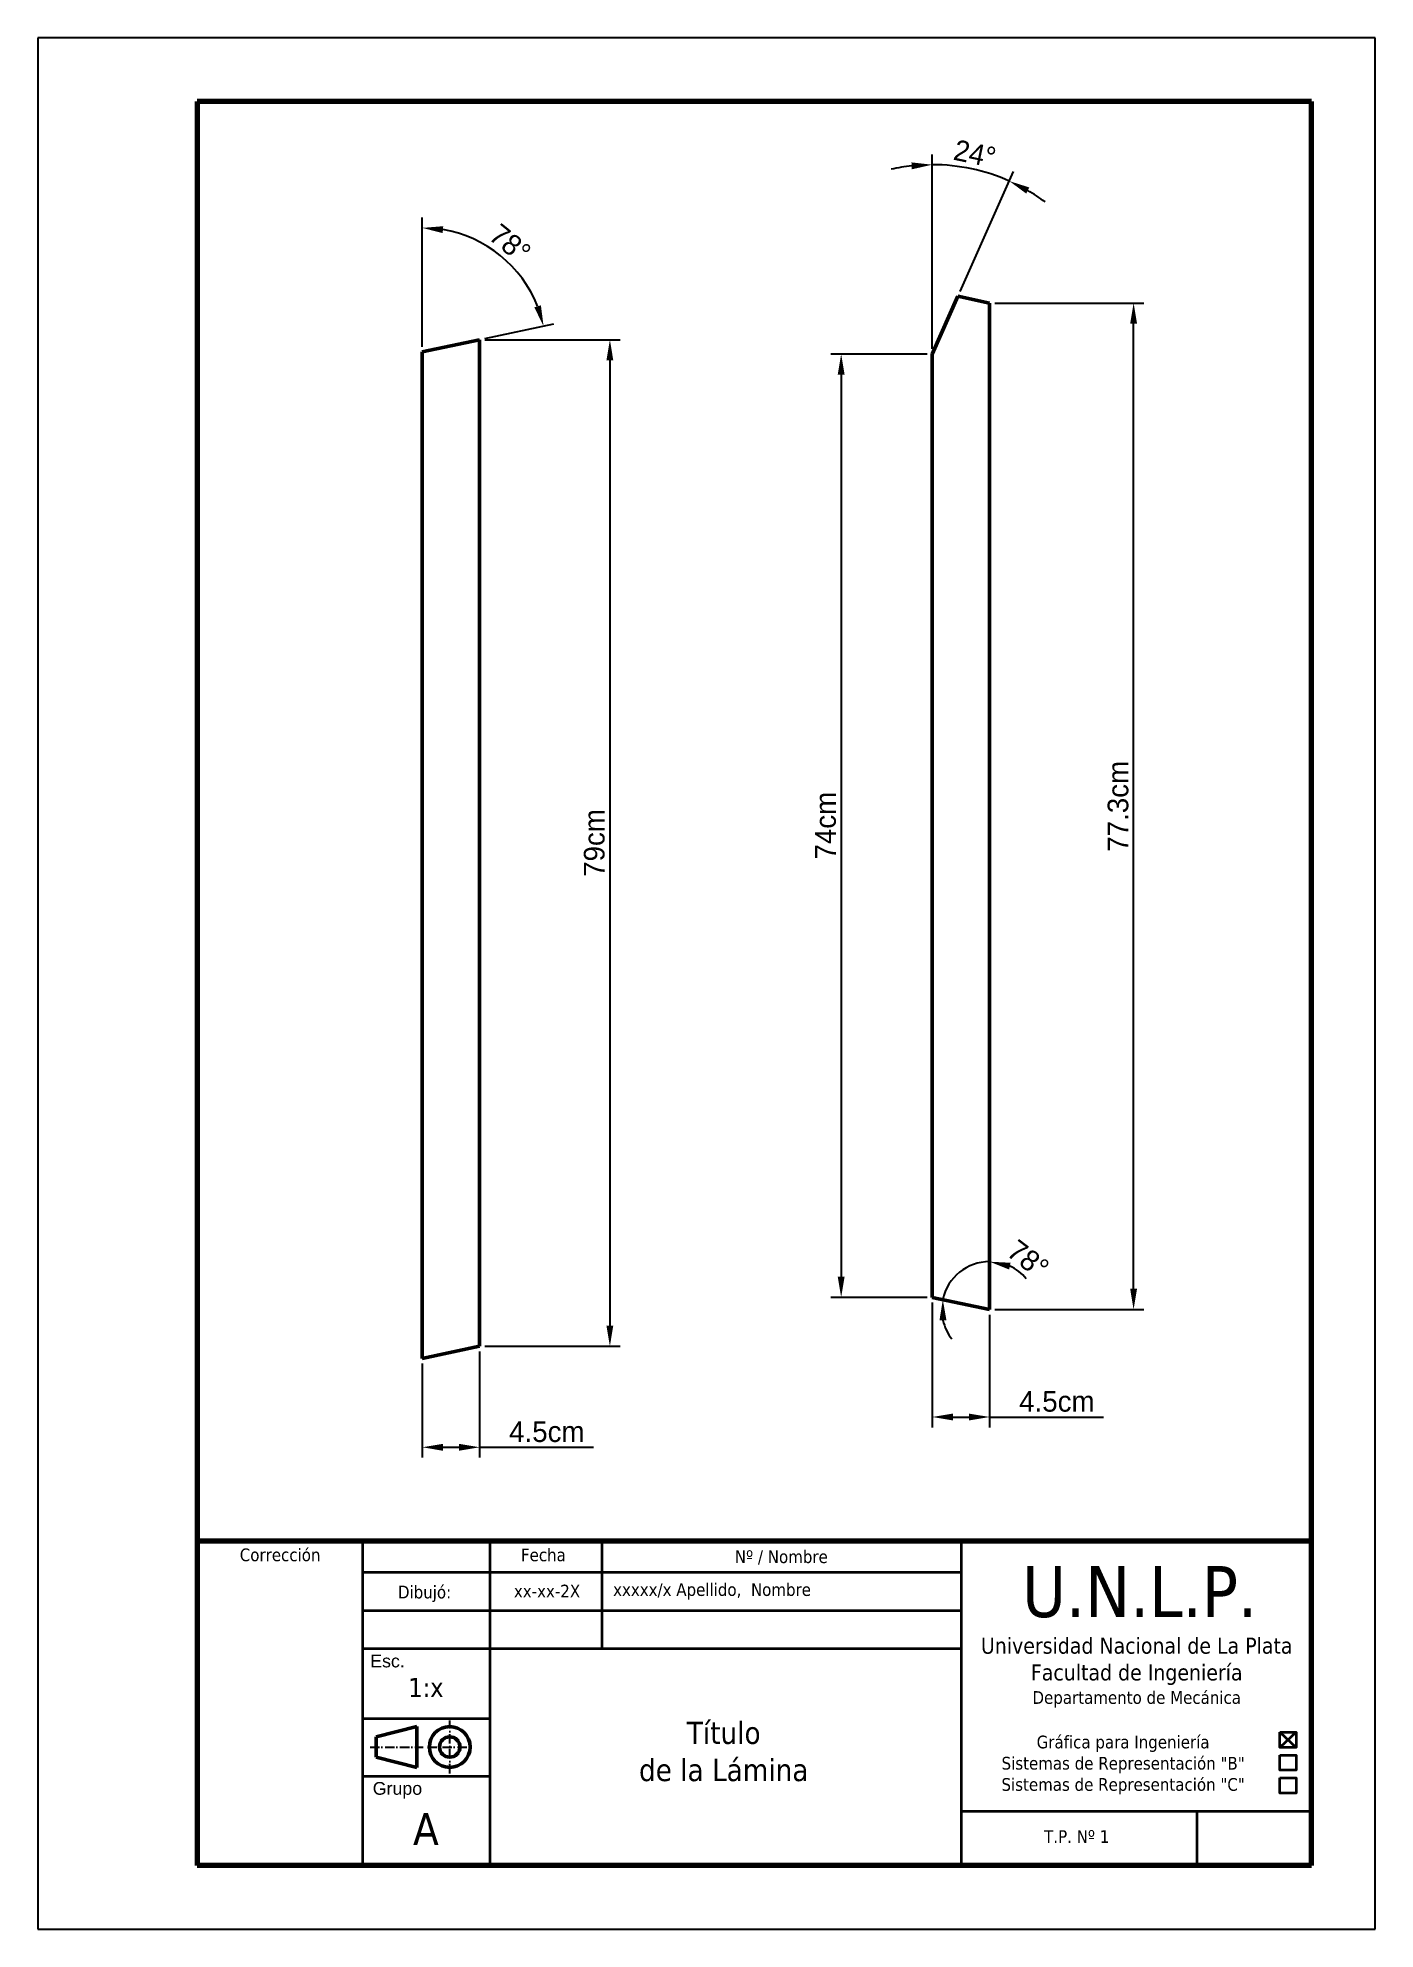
# Model space of a CAD drawing. Header units: millimetres. Extents: x 1287 to 1497, y 843 to 1140.
import ezdxf

# ---------------------------------------------------------------- set-up
doc = ezdxf.new("R2010")
doc.units = ezdxf.units.MM
doc.header["$LTSCALE"] = 0.5
doc.linetypes.add('ACAD_ISO10W100', pattern=[18, 12, -3, 0, -3])
for name, color, linetype, lineweight in [('Contornos Visibles', 7, 'Continuous', 50), ('Cotas', 3, 'Continuous', 25), ('Ejes', 4, 'ACAD_ISO10W100', 25), ('Rotulo LINEAS Borde', 5, 'Continuous', 70), ('Rotulo LINEAS internas', 1, 'Continuous', 35), ('TEXTO', 4, 'Continuous', 35)]:
    doc.layers.add(name, color=color, linetype=linetype, lineweight=lineweight)
doc.dimstyles.new('ISO-25', dxfattribs={"dimscale": 1.3, "dimtxt": 2.5, "dimasz": 2.5, "dimexe": 1.25, "dimexo": 0.625, "dimtad": 1, "dimtoh": 1, "dimdec": 0, "dimtxsty": 'Standard', "dimcen": 2.5, "dimadec": 0, "dimazin": 0, "dimtfac": 1, "dimtdec": 0, "dimtmove": 0, "dimatfit": 3, "dimfxl": 1, "dimarcsym": 0})

# ---------------------------------------------------------------- blocks, each defined once
blk = doc.blocks.new('*D1')
at = {"layer": 'Cotas', "color": 0, "lineweight": -2, "transparency": 16777216}
for p, q in [((1356.84, 1092.83), (1378.12, 1092.83)), ((1376.49, 1089.58), (1376.49, 938.02)), ((1356.84, 934.77), (1378.12, 934.77))]:
    blk.add_line(p, q, dxfattribs=at)
at = {"layer": 'Cotas', "color": 0, "transparency": 16777216}
for points in [[(1375.95, 1089.58), (1377.03, 1089.58), (1376.49, 1092.83)], [(1375.95, 938.02), (1377.03, 938.02), (1376.49, 934.77)]]:
    blk.add_solid(points, dxfattribs=at)
at = {"layer": 'Cotas', "color": 0, "transparency": 16777216, "insert": (1374.05, 1013.8), "char_height": 3.25, "attachment_point": 5, "rotation": 90}
blk.add_mtext('79cm', dxfattribs=at)
blk = doc.blocks.new('*D2')
at = {"layer": 'Cotas', "color": 0, "lineweight": -2, "transparency": 16777216}
for p, q in [((1356.03, 933.96), (1356.03, 917.28)), ((1347.03, 932.05), (1347.03, 917.28)), ((1350.28, 918.91), (1352.78, 918.91)), ((1356.03, 918.91), (1373.91, 918.91))]:
    blk.add_line(p, q, dxfattribs=at)
at = {"layer": 'Cotas', "color": 0, "transparency": 16777216}
for points in [[(1350.28, 919.45), (1350.28, 918.36), (1347.03, 918.91)], [(1352.78, 919.45), (1352.78, 918.36), (1356.03, 918.91)]]:
    blk.add_solid(points, dxfattribs=at)
at = {"layer": 'Cotas', "color": 0, "transparency": 16777216, "insert": (1366.59, 921.34), "char_height": 3.25, "attachment_point": 5}
blk.add_mtext('4.5cm', dxfattribs=at)
blk = doc.blocks.new('*D3')
at = {"layer": 'Cotas', "color": 0, "lineweight": -2, "transparency": 16777216}
for p, q in [((1436.93, 1098.59), (1460.36, 1098.59)), ((1458.73, 943.79), (1458.73, 1095.34)), ((1436.93, 940.54), (1460.36, 940.54))]:
    blk.add_line(p, q, dxfattribs=at)
at = {"layer": 'Cotas', "color": 0, "transparency": 16777216}
for points in [[(1458.19, 1095.34), (1459.27, 1095.34), (1458.73, 1098.59)], [(1458.19, 943.79), (1459.27, 943.79), (1458.73, 940.54)]]:
    blk.add_solid(points, dxfattribs=at)
at = {"layer": 'Cotas', "color": 0, "transparency": 16777216, "insert": (1456.3, 1019.56), "char_height": 3.25, "attachment_point": 5, "rotation": 90}
blk.add_mtext('77.3cm', dxfattribs=at)
blk = doc.blocks.new('*D4')
at = {"layer": 'Cotas', "color": 0, "lineweight": -2, "transparency": 16777216}
for p, q in [((1427.12, 941.64), (1427.12, 922.03)), ((1436.12, 939.72), (1436.12, 922.03)), ((1430.37, 923.66), (1432.87, 923.66)), ((1436.12, 923.66), (1454, 923.66))]:
    blk.add_line(p, q, dxfattribs=at)
at = {"layer": 'Cotas', "color": 0, "transparency": 16777216}
for points in [[(1430.37, 924.2), (1430.37, 923.12), (1427.12, 923.66)], [(1432.87, 924.2), (1432.87, 923.12), (1436.12, 923.66)]]:
    blk.add_solid(points, dxfattribs=at)
at = {"layer": 'Cotas', "color": 0, "transparency": 16777216, "insert": (1446.68, 926.1), "char_height": 3.25, "attachment_point": 5}
blk.add_mtext('4.5cm', dxfattribs=at)
blk = doc.blocks.new('*D5')
at = {"layer": 'Cotas', "color": 0, "lineweight": -2, "transparency": 16777216}
for p, q in [((1427.12, 1091.4), (1427.12, 1121.93)), ((1431.49, 1100.39), (1439.87, 1119.22))]:
    blk.add_line(p, q, dxfattribs=at)
for start, end in [(96.2674, 102.5348), (66, 90), (53.4652, 59.7326)]:
    blk.add_arc((1427.12, 1090.58), 29.73, start, end, dxfattribs=at)
at = {"layer": 'Cotas', "color": 0, "transparency": 16777216}
for points in [[(1423.85, 1120.67), (1423.9, 1119.59), (1427.12, 1120.31)], [(1441.86, 1115.78), (1442.35, 1116.74), (1439.21, 1117.74)]]:
    blk.add_solid(points, dxfattribs=at)
at = {"layer": 'Cotas', "color": 0, "transparency": 16777216, "insert": (1433.81, 1122.04), "char_height": 3.25, "attachment_point": 5, "rotation": 348}
blk.add_mtext('24°', dxfattribs=at)
blk = doc.blocks.new('*D6')
at = {"layer": 'Cotas', "color": 0, "lineweight": -2, "transparency": 16777216}
for start, end in [(90, 168), (40.0539, 65.0269), (192.9731, 217.9461)]:
    blk.add_arc((1436.12, 940.54), 7.52, start, end, dxfattribs=at)
at = {"layer": 'Cotas', "color": 0, "transparency": 16777216}
for points in [[(1439.18, 946.82), (1439.41, 947.88), (1436.12, 948.05)], [(1428.25, 938.84), (1429.34, 938.85), (1428.77, 942.1)]]:
    blk.add_solid(points, dxfattribs=at)
at = {"layer": 'Cotas', "color": 0, "transparency": 16777216, "insert": (1442.17, 948.44), "char_height": 3.25, "attachment_point": 5, "rotation": 322.5404}
blk.add_mtext('78°', dxfattribs=at)
blk = doc.blocks.new('*D7')
at = {"layer": 'Cotas', "color": 0, "lineweight": -2, "transparency": 16777216}
for p, q in [((1347.03, 1091.73), (1347.03, 1112.01)), ((1356.83, 1093), (1367.67, 1095.3))]:
    blk.add_line(p, q, dxfattribs=at)
blk.add_arc((1347.03, 1090.92), 19.47, 21.5753, 80.4247, dxfattribs=at)
at = {"layer": 'Cotas', "color": 0, "transparency": 16777216}
for points in [[(1350.23, 1109.57), (1350.32, 1110.65), (1347.03, 1110.39)], [(1365.66, 1098.23), (1364.62, 1097.92), (1366.08, 1094.96)]]:
    blk.add_solid(points, dxfattribs=at)
at = {"layer": 'Cotas', "color": 0, "transparency": 16777216, "insert": (1360.82, 1107.94), "char_height": 3.25, "attachment_point": 5, "rotation": 321}
blk.add_mtext('78°', dxfattribs=at)
blk = doc.blocks.new('*D8')
at = {"layer": 'Cotas', "color": 0, "lineweight": -2, "transparency": 16777216}
for p, q in [((1426.31, 1090.58), (1411.18, 1090.58)), ((1412.81, 1087.33), (1412.81, 945.7)), ((1426.31, 942.45), (1411.18, 942.45))]:
    blk.add_line(p, q, dxfattribs=at)
at = {"layer": 'Cotas', "color": 0, "transparency": 16777216}
for points in [[(1412.27, 1087.33), (1413.35, 1087.33), (1412.81, 1090.58)], [(1412.27, 945.7), (1413.35, 945.7), (1412.81, 942.45)]]:
    blk.add_solid(points, dxfattribs=at)
at = {"layer": 'Cotas', "color": 0, "transparency": 16777216, "insert": (1410.37, 1016.52), "char_height": 3.25, "attachment_point": 5, "rotation": 90}
blk.add_mtext('74cm', dxfattribs=at)

msp = doc.modelspace()

# ---------------------------------------------------------------- linework, layer by layer
at = {"layer": 'Contornos Visibles'}
for p, q in [((1427.12, 1090.58), (1431.15, 1099.65)), ((1431.15, 1099.65), (1436.12, 1098.59)), ((1436.12, 940.54), (1436.12, 1098.59)), ((1356.03, 1092.83), (1347.03, 1090.92)), ((1347.03, 932.86), (1347.03, 1090.92)), ((1356.03, 1092.83), (1356.03, 934.77)), ((1427.12, 942.45), (1427.12, 1090.58)), ((1427.12, 942.45), (1436.12, 940.54)), ((1436.12, 940.54), (1427.12, 942.45)), ((1347.03, 932.86), (1356.03, 934.77)), ((1339.79, 873.44), (1346.19, 875.04)), ((1339.79, 870.24), (1346.19, 868.64))]:
    msp.add_line(p, q, dxfattribs=at)
for points in [[(1339.79, 873.44), (1339.79, 870.24)], [(1346.19, 868.64), (1346.19, 875.04)]]:
    msp.add_lwpolyline(points, dxfattribs=at)
for radius in [3.2, 1.6]:
    msp.add_circle((1351.34, 871.84), radius, dxfattribs=at)
at = {"layer": 'Cotas', "color": 3}
for p, q in [((1496.66, 1140.24), (1286.66, 1140.24)), ((1286.66, 1140.24), (1286.66, 843.24)), ((1496.66, 843.24), (1496.66, 1140.24)), ((1286.66, 843.24), (1496.66, 843.24))]:
    msp.add_line(p, q, dxfattribs=at)
at = {"layer": 'Cotas'}
for p, q in [((1311.66, 904.24), (1486.66, 904.24)), ((1311.66, 853.24), (1486.66, 853.24))]:
    msp.add_line(p, q, dxfattribs=at)
at = {"layer": 'Ejes', "ltscale": 0.25}
for p, q in [((1351.34, 867.68), (1351.34, 876)), ((1338.83, 871.84), (1347.15, 871.84)), ((1347.84, 871.84), (1354.84, 871.84))]:
    msp.add_line(p, q, dxfattribs=at)
at = {"layer": 'Rotulo LINEAS Borde'}
for p, q in [((1486.66, 1130.24), (1311.66, 1130.24)), ((1311.66, 1130.24), (1311.66, 853.24)), ((1486.66, 853.24), (1486.66, 1130.24)), ((1311.66, 904.24), (1486.66, 904.24)), ((1486.66, 853.24), (1311.66, 853.24))]:
    msp.add_line(p, q, dxfattribs=at)
at = {"layer": 'Rotulo LINEAS internas'}
for p, q in [((1337.66, 904.24), (1337.66, 853.24)), ((1357.66, 904.24), (1357.66, 853.24)), ((1375.21, 904.24), (1375.21, 887.24)), ((1431.66, 904.24), (1431.66, 853.24)), ((1431.66, 899.24), (1337.66, 899.24)), ((1431.66, 893.24), (1337.66, 893.24)), ((1431.66, 887.24), (1337.66, 887.24)), ((1357.66, 876.24), (1337.66, 876.24)), ((1357.66, 876.24), (1357.66, 867.24)), ((1481.68, 871.78), (1481.68, 874.19)), ((1484.26, 874.19), (1481.68, 871.78)), ((1481.68, 874.19), (1484.26, 871.78)), ((1337.66, 867.24), (1357.66, 867.24)), ((1431.66, 861.74), (1486.66, 861.74)), ((1468.66, 861.74), (1468.66, 853.24))]:
    msp.add_line(p, q, dxfattribs=at)
for points in [[(1481.68, 874.19), (1484.26, 874.19), (1484.26, 871.78), (1481.68, 871.78)], [(1481.68, 870.58), (1484.26, 870.58), (1484.26, 868.18), (1481.68, 868.18)], [(1481.68, 866.98), (1484.26, 866.98), (1484.26, 864.57), (1481.68, 864.57)]]:
    msp.add_lwpolyline(points, close=True, dxfattribs=at)

# ---------------------------------------------------------------- texts
at = {"layer": 'TEXTO', "attachment_point": 5}
for s, insert, char_height, width in [('{\\fTahoma|b0|i0|c0|p34;Corrección}', (1324.71, 902), 2, 19.4631), ('{\\fTahoma|b0|i0|c0|p0;\\H0.7937x;Fecha}', (1366.05, 901.99), 2.52, 17.4427), ('{\\fTahoma|b0|i0|c0|p34;Nº / Nombre }', (1403.41, 901.6), 2, 55), ('{\\fTahoma|b0|i0|c0|p0;\\H1.6x;U.N.L.P.}', (1459.67, 896.17), 5, 35.4565), ('{\\fTahoma|b0|i0|c0|p34;Dibujó:}', (1347.39, 895.89), 2, 19.4631), ('{\\fTahoma|b0|i0|c0|p34;xx-xx-2X}', (1366.62, 896.33), 2, 20.2884), ('{\\fTahoma|b0|i0|c0|p34;xxxxx/x Apellido,  Nombre}', (1392.53, 896.28), 2, 55), ('{\\fTahoma|b0|i0|c0|p34;Universidad Nacional de La Plata\\PFacultad de Ingeniería\\P\\H0.79365x;Departamento de Mecánica}', (1459.22, 883.53), 2.52, 55), ('{\\fArial|b0|i0|c0|p0;Esc.}', (1341.57, 885.33), 2, 19.4631), ('{\\fTahoma|b0|i0|c0|p34;1:x}', (1347.6, 881.19), 3, 55), ('{\\fTahoma|b0|i0|c0|p34;Título \\Pde la Lámina}', (1394.37, 871.12), 3.5, 55), ('{\\fTahoma|b0|i0|c0|p34;Gráfica para Ingeniería\\PSistemas de Representación "B" \\PSistemas de Representación "C"}', (1457.08, 869.01), 2, 55), ('{\\fArial|b0|i0|c0|p34;Grupo}', (1343.13, 865.04), 2, 19.4631), ('{\\fTahoma|b0|i0|c0|p34;A}', (1347.6, 858.97), 5, 55), ('{\\fTahoma|b0|i0|c0|p34;T.P. Nº 1}', (1449.8, 857.78), 2, 23.2265)]:
    msp.add_mtext(s, dxfattribs=dict(at, insert=insert, char_height=char_height, width=width))

# ---------------------------------------------------------------- dimensions: what is measured, and where the dimension line sits
at = {"layer": 'Cotas'}
for base, line1, line2, picture, middle in [((1435.31, 1119.16), ((1427.12, 942.45), (1427.12, 1090.58)), ((1427.12, 1090.58), (1431.15, 1099.65)), '*D5', (1433.81, 1122.04)), ((1362.37, 1102.9), ((1347.03, 932.86), (1347.03, 1090.92)), ((1356.03, 1092.83), (1347.03, 1090.92)), '*D7', (1360.82, 1107.94))]:
    dim = msp.add_angular_dim_2l(base=base, line1=line1, line2=line2, dimstyle='ISO-25', dxfattribs=at)
    dim.commit()
    dim.dimension.update_dxf_attribs({"geometry": picture, "text_midpoint": middle})
dim = msp.add_angular_dim_2l(base=(1430.2, 945.16), line1=((1436.12, 940.54), (1427.12, 942.45)), line2=((1436.12, 940.54), (1436.12, 1098.59)), dimstyle='ISO-25', dxfattribs=at)
dim.commit()
dim.dimension.update_dxf_attribs({"geometry": '*D6', "text_midpoint": (1440.69, 946.5), "dimtype": 162})
for base, p1, p2, text, picture, middle in [((1458.73, 1098.59), (1436.12, 940.54), (1436.12, 1098.59), '77.3cm', '*D3', (1456.3, 1019.56)), ((1376.49, 934.77), (1356.03, 1092.83), (1356.03, 934.77), '79cm', '*D1', (1374.05, 1013.8)), ((1412.81, 942.45), (1427.12, 1090.58), (1427.12, 942.45), '74cm', '*D8', (1410.37, 1016.52))]:
    dim = msp.add_linear_dim(base=base, p1=p1, p2=p2, angle=90, text=text, dimstyle='ISO-25', dxfattribs=at)
    dim.commit()
    dim.dimension.update_dxf_attribs({"geometry": picture, "text_midpoint": middle})
for base, p1, p2, picture, middle in [((1436.12, 923.66), (1427.12, 942.45), (1436.12, 940.54), '*D4', (1446.68, 926.1)), ((1356.03, 918.91), (1347.03, 932.86), (1356.03, 934.77), '*D2', (1366.59, 921.34))]:
    dim = msp.add_linear_dim(base=base, p1=p1, p2=p2, text='4.5cm', dimstyle='ISO-25', dxfattribs=at)
    dim.commit()
    dim.dimension.update_dxf_attribs({"geometry": picture, "text_midpoint": middle})

doc.saveas('drawing.dxf')
